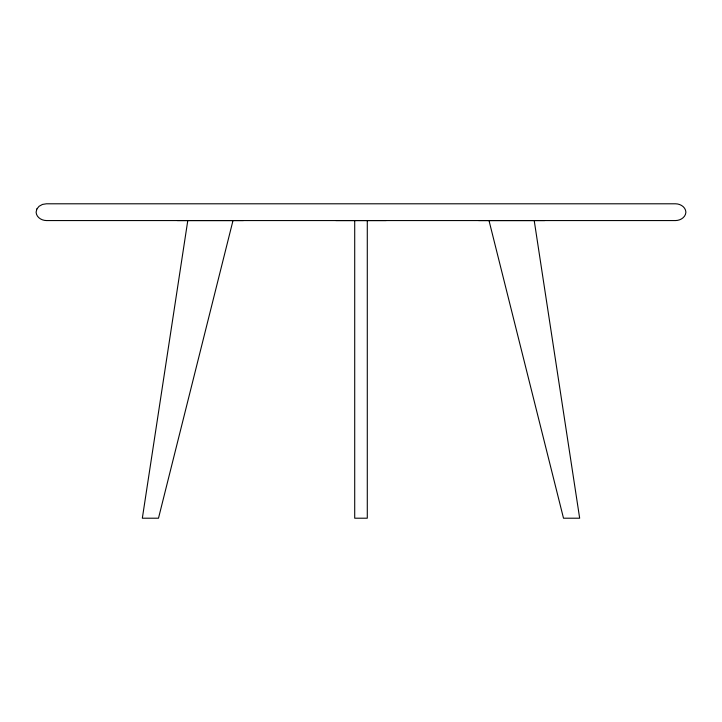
<?xml version="1.0" encoding="UTF-8"?>
<svg xmlns="http://www.w3.org/2000/svg" width="722" height="722" viewBox="0 0 722 722"><rect width="100%" height="100%" fill="white"/><g stroke="black" fill="none" stroke-linecap="round" stroke-linejoin="round"><path stroke-width="1.08" d="M187.756 220.77L142.333 518.206L158.497 518.206L232.944 220.77M489.056 220.77L563.503 518.206L579.667 518.206L534.244 220.77M544.713 220.562L478.623 220.562M386.153 220.562L335.847 220.562M367.29 220.77L367.29 518.206L354.71 518.206L354.71 220.77M243.377 220.562L177.287 220.562M36.885 208.965L36.1 212.178C36.398 217.376 41.596 220.499 46.416 220.562L675.584 220.562C680.404 220.499 685.602 217.376 685.9 212.178C685.602 206.97 680.404 203.848 675.584 203.794L46.416 203.794L42.472 204.425L39.123 206.248L36.885 208.965"/></g></svg>
